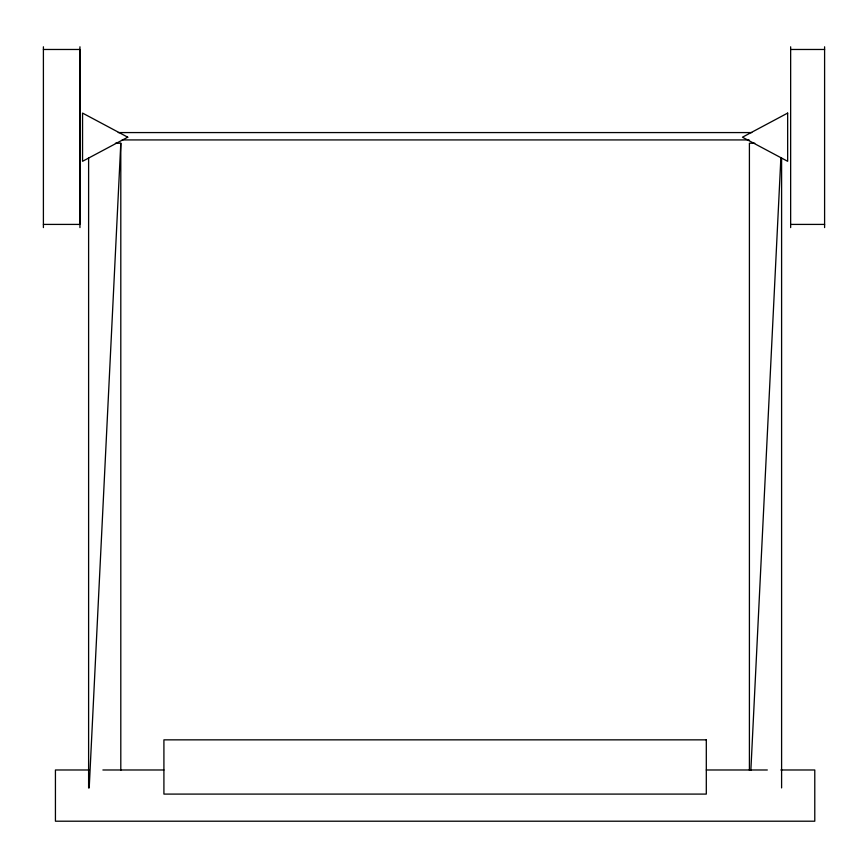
<?xml version="1.0" encoding="UTF-8"?>
<svg xmlns="http://www.w3.org/2000/svg" width="868" height="868" viewBox="0 0 868 868"><rect width="100%" height="100%" fill="white"/><g stroke="black" fill="none" stroke-linecap="round" stroke-linejoin="round"><path stroke-width="1.3" d="M88.612 787.927L88.612 158.117M749.409 770.317L749.409 143.22L754.769 143.22M89.209 787.927L120.804 143.22L115.433 143.22M750.863 770.317L780.864 158.117M43.411 49.476L79.791 49.476L79.791 224.411L43.411 224.411M790.694 49.476L824.6 49.476M118.232 132.576L751.796 132.576M122.236 139.922L749.117 139.922M790.694 224.411L824.6 224.411M89.328 769.981L55.433 769.981L55.433 821.204L814.781 821.204L814.781 769.981L780.875 769.981M102.891 769.981L163.911 769.981M706.302 769.981L767.312 769.981M824.6 46.796L824.6 227.59M790.65 46.796L790.65 227.59M781.601 158.117L781.601 787.927M120.804 143.22L120.804 770.317M79.943 46.796L79.943 227.59M43.4 46.796L43.4 227.59M127.748 137.198L82.558 161.296L82.558 113.09L127.748 137.198M787.656 113.09L742.455 137.198L787.656 161.296L787.656 113.09M706.302 739.851L163.911 739.851L163.911 794.09L706.302 794.09L706.302 739.851"/></g></svg>
